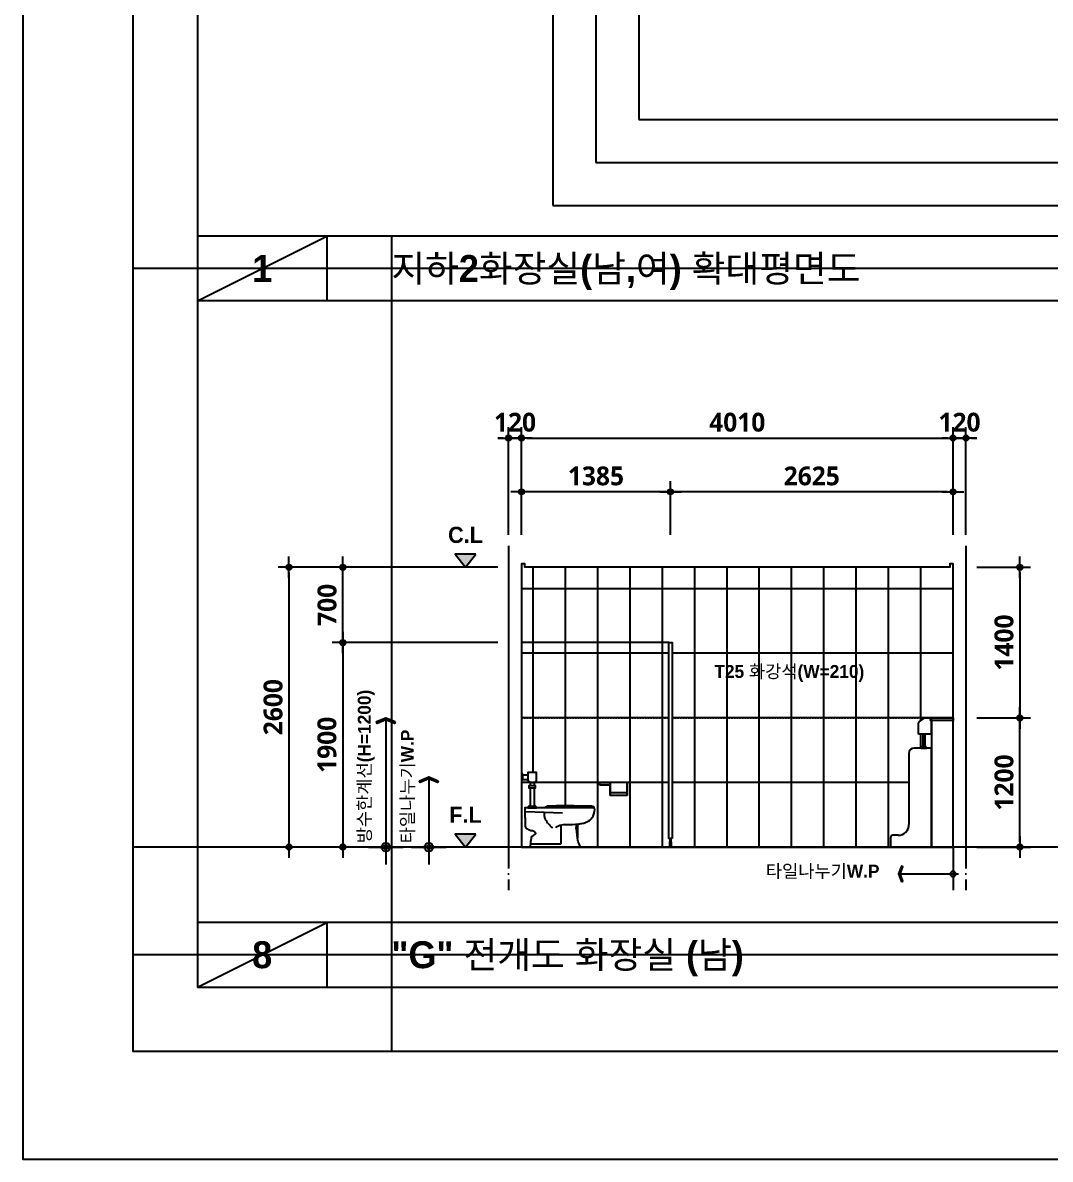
# Model space of a CAD drawing. Header units: millimetres. Extents: x 0 to 336000, y 0 to 30768.
# Drawn here: x 0 to 9547, y 0 to 10558 of the extents above; entities that cross this region are included whole.
import ezdxf
from ezdxf.enums import TextEntityAlignment as Align

# ---------------------------------------------------------------- set-up
doc = ezdxf.new("R2010")
doc.units = ezdxf.units.MM
doc.header["$LTSCALE"] = 50
doc.linetypes.add('CEN', pattern=[62, 60, -1, 0, -1])
doc.linetypes.add('HID', pattern=[0.5, 0.25, -0.25])
doc.layers.get('Defpoints').update_dxf_attribs({"color": 153})
for name, color, linetype in [('A-ANNO-GRA1', 7, 'Continuous'), ('A-ANNO-LEAD', 4, 'Continuous'), ('A-ANNO-SYMB', 7, 'Continuous'), ('A-ANNO-TEXT1', 7, 'Continuous'), ('A-CEN', 1, 'CEN'), ('A-FLOR-TOIL-ELE2', 4, 'Continuous'), ('A-FLOR-TOIL-TILE', 8, 'Continuous'), ('A-ST-AXIS-DIM', 7, 'Continuous'), ('A-WALL-MASN', 3, 'Continuous'), ('CEN', 1, 'Continuous'), ('DIM', 7, 'Continuous'), ('ELE2', 3, 'Continuous'), ('HID', 7, 'HID')]:
    doc.layers.add(name, color=color, linetype=linetype)
doc.layers.add('G(그리드1)', color=185, linetype='Continuous', plot=False)
doc.layers.add('G(그리드2)', color=235, linetype='Continuous', plot=False)
doc.styles.add('2020음성 1차', font='나눔고딕Bold.ttf')
doc.styles.add('SH_진천_나눔', font='')
doc.styles.get('SH_진천_나눔').set_extended_font_data('NanumGothic', bold=True)
doc.dimstyles.new('SHP 50', dxfattribs={"dimscale": 50, "dimtxt": 3.5, "dimasz": 1, "dimexe": 2, "dimexo": 2, "dimgap": 1, "dimtad": 1, "dimdec": 0, "dimzin": 0, "dimdsep": 46, "dimtxsty": 'SH_진천_나눔', "dimblk": 'DIMDOT', "dimcen": 0.09, "dimclrd": 256, "dimclre": 256, "dimclrt": 3, "dimadec": 0, "dimazin": 1, "dimtfac": 1, "dimtdec": 0, "dimtix": 1, "dimtmove": 2, "dimatfit": 0, "dimldrblk": 'DIMDOT', "dimfxl": 1, "dimtolj": 1, "dimtzin": 0, "dimlwd": -1, "dimlwe": -1, "dimarcsym": 0})

# ---------------------------------------------------------------- blocks, each defined once
blk = doc.blocks.new('DIMDOT')
at = {"color": 0}
blk.add_line((-2, 0), (2, 0), dxfattribs=at)
for radius in [0.5, 0.25]:
    blk.add_circle((0, 0), radius, dxfattribs=at)
blk = doc.blocks.new('*D20563')
at = {"layer": 'A-ST-AXIS-DIM'}
for p, q in [((4514, 5800), (4514, 6800)), ((4634, 5800), (4634, 6800)), ((4464, 6700), (4414, 6700)), ((4634, 6700), (4514, 6700)), ((4684, 6700), (4734, 6700))]:
    blk.add_line(p, q, dxfattribs=at)
at = {"layer": 'Defpoints', "color": 0}
for p in [(4514, 6700), (4514, 5700), (4634, 5700)]:
    blk.add_point(p, dxfattribs=at)
at = {"layer": 'A-ST-AXIS-DIM', "linetype": 'ByBlock', "xscale": 50, "yscale": 50, "zscale": 50}
blk.add_blockref('DIMDOT', (4514, 6700), dxfattribs=at)
at = {"layer": 'A-ST-AXIS-DIM', "linetype": 'ByBlock', "xscale": 50, "yscale": 50, "zscale": 50, "rotation": 180}
blk.add_blockref('DIMDOT', (4634, 6700), dxfattribs=at)
at = {"layer": 'A-ST-AXIS-DIM', "color": 3, "insert": (4574, 6846), "char_height": 175, "attachment_point": 5, "style": 'SH_진천_나눔'}
blk.add_mtext('\\A1;120', dxfattribs=at)
blk = doc.blocks.new('*D20564')
at = {"layer": 'A-ST-AXIS-DIM'}
for p, q in [((4634, 5800), (4634, 6800)), ((8644, 5800), (8644, 6800)), ((4684, 6700), (8594, 6700))]:
    blk.add_line(p, q, dxfattribs=at)
at = {"layer": 'Defpoints', "color": 0}
for p in [(8644, 6700), (4634, 5700), (8644, 5700)]:
    blk.add_point(p, dxfattribs=at)
at = {"layer": 'A-ST-AXIS-DIM', "linetype": 'ByBlock', "xscale": 50, "yscale": 50, "zscale": 50, "rotation": 180}
blk.add_blockref('DIMDOT', (4634, 6700), dxfattribs=at)
at = {"layer": 'A-ST-AXIS-DIM', "linetype": 'ByBlock', "xscale": 50, "yscale": 50, "zscale": 50}
blk.add_blockref('DIMDOT', (8644, 6700), dxfattribs=at)
at = {"layer": 'A-ST-AXIS-DIM', "color": 3, "insert": (6639, 6846), "char_height": 175, "attachment_point": 5, "style": 'SH_진천_나눔'}
blk.add_mtext('\\A1;4010', dxfattribs=at)
blk = doc.blocks.new('*D20565')
at = {"layer": 'A-ST-AXIS-DIM'}
for p, q in [((8644, 5800), (8644, 6800)), ((8764, 5800), (8764, 6800)), ((8594, 6700), (8544, 6700)), ((8644, 6700), (8764, 6700)), ((8814, 6700), (8864, 6700))]:
    blk.add_line(p, q, dxfattribs=at)
at = {"layer": 'Defpoints', "color": 0}
for p in [(8764, 6700), (8644, 5700), (8764, 5700)]:
    blk.add_point(p, dxfattribs=at)
at = {"layer": 'A-ST-AXIS-DIM', "linetype": 'ByBlock', "xscale": 50, "yscale": 50, "zscale": 50}
blk.add_blockref('DIMDOT', (8644, 6700), dxfattribs=at)
at = {"layer": 'A-ST-AXIS-DIM', "linetype": 'ByBlock', "xscale": 50, "yscale": 50, "zscale": 50, "rotation": 180}
blk.add_blockref('DIMDOT', (8764, 6700), dxfattribs=at)
at = {"layer": 'A-ST-AXIS-DIM', "color": 3, "insert": (8704, 6846), "char_height": 175, "attachment_point": 5, "style": 'SH_진천_나눔'}
blk.add_mtext('\\A1;120', dxfattribs=at)
blk = doc.blocks.new('*D20566')
at = {"layer": 'A-ST-AXIS-DIM'}
for p, q in [((4414, 5500), (2374, 5500)), ((2474, 5450), (2474, 2950)), ((4414, 2900), (2374, 2900))]:
    blk.add_line(p, q, dxfattribs=at)
at = {"layer": 'Defpoints', "color": 0}
for p in [(4514, 5500), (2474, 2900), (4514, 2900)]:
    blk.add_point(p, dxfattribs=at)
at = {"layer": 'A-ST-AXIS-DIM', "linetype": 'ByBlock', "xscale": 50, "yscale": 50, "zscale": 50}
for p, rotation in [((2474, 5500), 89.99999999999999), ((2474, 2900), 270)]:
    blk.add_blockref('DIMDOT', p, dxfattribs=dict(at, rotation=rotation))
at = {"layer": 'A-ST-AXIS-DIM', "color": 3, "insert": (2327, 4200), "char_height": 175, "attachment_point": 5, "rotation": 90, "style": 'SH_진천_나눔'}
blk.add_mtext('\\A1;2600', dxfattribs=at)
blk = doc.blocks.new('*D20567')
at = {"layer": 'A-ST-AXIS-DIM'}
for p, q in [((4414, 5500), (2874, 5500)), ((2974, 4850), (2974, 5450)), ((4414, 4800), (2874, 4800))]:
    blk.add_line(p, q, dxfattribs=at)
at = {"layer": 'Defpoints', "color": 0}
for p in [(2974, 5500), (4514, 5500), (4514, 4800)]:
    blk.add_point(p, dxfattribs=at)
at = {"layer": 'A-ST-AXIS-DIM', "linetype": 'ByBlock', "xscale": 50, "yscale": 50, "zscale": 50}
for p, rotation in [((2974, 5500), 90), ((2974, 4800), 270)]:
    blk.add_blockref('DIMDOT', p, dxfattribs=dict(at, rotation=rotation))
at = {"layer": 'A-ST-AXIS-DIM', "color": 3, "insert": (2828, 5150), "char_height": 175, "attachment_point": 5, "rotation": 90, "style": 'SH_진천_나눔'}
blk.add_mtext('\\A1;700', dxfattribs=at)
blk = doc.blocks.new('*D20568')
at = {"layer": 'A-ST-AXIS-DIM'}
for p, q in [((4414, 4800), (2874, 4800)), ((2974, 4750), (2974, 2950)), ((4414, 2900), (2874, 2900))]:
    blk.add_line(p, q, dxfattribs=at)
at = {"layer": 'Defpoints', "color": 0}
for p in [(4514, 4800), (2974, 2900), (4514, 2900)]:
    blk.add_point(p, dxfattribs=at)
at = {"layer": 'A-ST-AXIS-DIM', "linetype": 'ByBlock', "xscale": 50, "yscale": 50, "zscale": 50}
for p, rotation in [((2974, 4800), 89.99999999999999), ((2974, 2900), 270)]:
    blk.add_blockref('DIMDOT', p, dxfattribs=dict(at, rotation=rotation))
at = {"layer": 'A-ST-AXIS-DIM', "color": 3, "insert": (2827, 3850), "char_height": 175, "attachment_point": 5, "rotation": 90, "style": 'SH_진천_나눔'}
blk.add_mtext('\\A1;1900', dxfattribs=at)
blk = doc.blocks.new('*D20569')
at = {"layer": 'A-ST-AXIS-DIM'}
for p, q in [((8864, 4100), (9364, 4100)), ((9264, 2950), (9264, 4050)), ((8864, 2900), (9364, 2900))]:
    blk.add_line(p, q, dxfattribs=at)
at = {"layer": 'Defpoints', "color": 0}
for p in [(8764, 4100), (9264, 4100), (8764, 2900)]:
    blk.add_point(p, dxfattribs=at)
at = {"layer": 'A-ST-AXIS-DIM', "linetype": 'ByBlock', "xscale": 50, "yscale": 50, "zscale": 50}
for p, rotation in [((9264, 4100), 90), ((9264, 2900), 270)]:
    blk.add_blockref('DIMDOT', p, dxfattribs=dict(at, rotation=rotation))
at = {"layer": 'A-ST-AXIS-DIM', "color": 3, "insert": (9118, 3500), "char_height": 175, "attachment_point": 5, "rotation": 90, "style": 'SH_진천_나눔'}
blk.add_mtext('\\A1;1200', dxfattribs=at)
blk = doc.blocks.new('*D20570')
at = {"layer": 'A-ST-AXIS-DIM'}
for p, q in [((8864, 5500), (9364, 5500)), ((9264, 5450), (9264, 4150)), ((8864, 4100), (9364, 4100))]:
    blk.add_line(p, q, dxfattribs=at)
at = {"layer": 'Defpoints', "color": 0}
for p in [(8764, 5500), (8764, 4100), (9264, 4100)]:
    blk.add_point(p, dxfattribs=at)
at = {"layer": 'A-ST-AXIS-DIM', "linetype": 'ByBlock', "xscale": 50, "yscale": 50, "zscale": 50}
for p, rotation in [((9264, 5500), 90), ((9264, 4100), 270)]:
    blk.add_blockref('DIMDOT', p, dxfattribs=dict(at, rotation=rotation))
at = {"layer": 'A-ST-AXIS-DIM', "color": 3, "insert": (9118, 4800), "char_height": 175, "attachment_point": 5, "rotation": 90, "style": 'SH_진천_나눔'}
blk.add_mtext('\\A1;1400', dxfattribs=at)
blk = doc.blocks.new('*D20571')
at = {"layer": 'A-ST-AXIS-DIM'}
for p, q in [((4634, 5800), (4634, 6300)), ((6019, 5800), (6019, 6300)), ((5969, 6200), (4684, 6200))]:
    blk.add_line(p, q, dxfattribs=at)
at = {"layer": 'Defpoints', "color": 0}
for p in [(4634, 6200), (4634, 5700), (6019, 5700)]:
    blk.add_point(p, dxfattribs=at)
at = {"layer": 'A-ST-AXIS-DIM', "linetype": 'ByBlock', "xscale": 50, "yscale": 50, "zscale": 50, "rotation": 180}
blk.add_blockref('DIMDOT', (4634, 6200), dxfattribs=at)
at = {"layer": 'A-ST-AXIS-DIM', "linetype": 'ByBlock', "xscale": 50, "yscale": 50, "zscale": 50}
blk.add_blockref('DIMDOT', (6019, 6200), dxfattribs=at)
at = {"layer": 'A-ST-AXIS-DIM', "color": 3, "insert": (5326, 6347), "char_height": 175, "attachment_point": 5, "style": 'SH_진천_나눔'}
blk.add_mtext('\\A1;1385', dxfattribs=at)
blk = doc.blocks.new('*D20572')
at = {"layer": 'A-ST-AXIS-DIM'}
for p, q in [((6019, 5800), (6019, 6300)), ((8644, 5800), (8644, 6300)), ((8594, 6200), (6069, 6200))]:
    blk.add_line(p, q, dxfattribs=at)
at = {"layer": 'Defpoints', "color": 0}
for p in [(6019, 6200), (6019, 5700), (8644, 5700)]:
    blk.add_point(p, dxfattribs=at)
at = {"layer": 'A-ST-AXIS-DIM', "linetype": 'ByBlock', "xscale": 50, "yscale": 50, "zscale": 50, "rotation": 180}
blk.add_blockref('DIMDOT', (6019, 6200), dxfattribs=at)
at = {"layer": 'A-ST-AXIS-DIM', "linetype": 'ByBlock', "xscale": 50, "yscale": 50, "zscale": 50}
blk.add_blockref('DIMDOT', (8644, 6200), dxfattribs=at)
at = {"layer": 'A-ST-AXIS-DIM', "color": 3, "insert": (7331, 6347), "char_height": 175, "attachment_point": 5, "style": 'SH_진천_나눔'}
blk.add_mtext('\\A1;2625', dxfattribs=at)
blk = doc.blocks.new('ARROWX')
blk.add_lwpolyline([(-0.2, -0.5), (-0.293, -0.463), (-0.108, 0), (-0.293, 0.463), (-0.2, 0.5), (0, 0)], close=True)
for points in [[(-0.2, 0.5), (-0.293, 0.463), (0, 0), (-0.108, 0)], [(0, 0), (-0.108, 0), (-0.2, -0.5), (-0.293, -0.463)]]:
    blk.add_solid(points)
blk = doc.blocks.new('Z_DOT')
at = {"layer": 'DIM', "color": 0}
for p, q in [((0, -3), (0, 3)), ((-3, 0), (3, 0))]:
    blk.add_line(p, q, dxfattribs=at)
for radius in [0.75, 0.375]:
    blk.add_circle((0, 0), radius, dxfattribs=at)
blk = doc.blocks.new('_CIDOTB')
at = {"color": 0, "linetype": 'ByBlock'}
blk.add_line((2, 0), (-1, 0), dxfattribs=at)
blk.add_circle((0, 0), 0.5, dxfattribs=at)

msp = doc.modelspace()

# ---------------------------------------------------------------- hatches: boundary and pattern name
at = {"layer": 'A-ANNO-SYMB', "transparency": 33554687}
h = msp.add_hatch(color=256, dxfattribs=at)
h.dxf.hatch_style = 1
h.paths.add_polyline_path([(4209.3, 5620.5), (4018.4, 5620.5), (4113.9, 5500)])
h = msp.add_hatch(color=256, dxfattribs=at)
h.dxf.hatch_style = 1
h.paths.add_polyline_path([(4209.3, 3020.5), (4018.4, 3020.5), (4113.9, 2900)])

# ---------------------------------------------------------------- linework, layer by layer
at = {"layer": 'A-ANNO-GRA1'}
for p, q in [((35900, 8575), (1625.2, 8575)), ((2825.2, 8575), (2825.2, 7975)), ((35900, 7975), (1625.2, 7975)), ((35900, 2200), (1625.2, 2200)), ((2825.2, 2200), (2825.2, 1600))]:
    msp.add_line(p, q, dxfattribs=at)
msp.add_lwpolyline([(1625.2, 27100), (1625.2, 1600), (35900, 1600), (35900, 27100)], close=True, dxfattribs=at)
at = {"layer": 'A-ANNO-LEAD'}
msp.add_lwpolyline([(8504.1, 4100.7, 0, 40, 0), (8437.2, 4200.4, 0, 0, 0), (8215.3, 4531.3, 0, 0, 0), (7965.3, 4531.3, 0, 0, 0)], format="xyseb", dxfattribs=at)
at = {"layer": 'A-ANNO-SYMB'}
for p, q in [((3373.9, 4081.4), (3373.9, 3001.4)), ((3773.9, 3525.4), (3773.9, 3062)), ((8157.8, 2650), (8543.9, 2650))]:
    msp.add_line(p, q, dxfattribs=at)
at = {"layer": 'A-ANNO-SYMB', "transparency": 33554687}
for points in [[(4209.3, 5620.5), (4018.4, 5620.5), (4113.9, 5500)], [(4209.3, 3020.5), (4018.4, 3020.5), (4113.9, 2900)]]:
    msp.add_lwpolyline(points, close=True, dxfattribs=at)
at = {"layer": 'A-CEN'}
for p, q in [((4513.9, 5700), (4513.9, 2500)), ((8763.9, 5700), (8763.9, 2500))]:
    msp.add_line(p, q, dxfattribs=at)
at = {"layer": 'A-FLOR-TOIL-ELE2'}
for p, q in [((8323.5, 3950), (8323.5, 4054.6)), ((8383.7, 4100), (8443.9, 4100)), ((8443.9, 3950), (8443.9, 4100)), ((8443.9, 3950), (8323.5, 3950)), ((8363.9, 3950), (8363.9, 3835)), ((8383.9, 3835), (8383.9, 3950)), ((8348.9, 3820), (8283.9, 3820)), ((8353.9, 3830), (8348.9, 3820)), ((8348.9, 3820), (8398.9, 3820)), ((8358.9, 3830), (8353.9, 3830)), ((8353.9, 3830), (8393.9, 3830)), ((8358.9, 3835), (8358.9, 3830)), ((8363.9, 3835), (8358.9, 3835)), ((8388.9, 3835), (8358.9, 3835)), ((8388.9, 3835), (8383.9, 3835)), ((8388.9, 3830), (8388.9, 3835)), ((8393.9, 3830), (8388.9, 3830)), ((8398.9, 3820), (8393.9, 3830)), ((8443.9, 3820), (8398.9, 3820)), ((8443.9, 2900), (8443.9, 3820)), ((8443.9, 2900), (8443.9, 3820)), ((8233.9, 3770), (8233.9, 3110)), ((4643.9, 3569.1), (4643.9, 3529.1)), ((4693.9, 3569.1), (4693.9, 3529.1)), ((4713.9, 3499.1), (4753.9, 3499.1)), ((5358.9, 3499.1), (5358.9, 3479.1)), ((5358.9, 3499.1), (5458.9, 3499.1)), ((5614.9, 3499.1), (5458.9, 3499.1)), ((5458.9, 3499.1), (5458.9, 3449.1)), ((5458.9, 3499.1), (5458.9, 3379.1)), ((5458.9, 3379.1), (5458.9, 3499.1)), ((5614.9, 3499.1), (5614.9, 3379.1)), ((5614.9, 3379.1), (5614.9, 3499.1)), ((4753.9, 3469.1), (4713.9, 3469.1)), ((4713.9, 3449.1), (4753.9, 3449.1)), ((5358.9, 3479.1), (5458.9, 3479.1)), ((5614.9, 3404.1), (5458.9, 3404.1)), ((5614.9, 3379.1), (5458.9, 3379.1)), ((5614.9, 3399.1), (5614.9, 3379.1)), ((4703.9, 3274.1), (4763.9, 3274.1)), ((4713.9, 3279.1), (4753.9, 3279.1)), ((4673.9, 3229.1), (5013.9, 3219.1)), ((5003.9, 2929.1), (5003.9, 3099.1)), ((5153.9, 3109.8), (5153.9, 2984.1)), ((8063.9, 2990), (8063.9, 2900)), ((8133.9, 3010), (8083.9, 3010)), ((4718.9, 2929.1), (5003.9, 2929.1)), ((8063.9, 2900), (8443.9, 2900))]:
    msp.add_line(p, q, dxfattribs=at)
for points in [[(6033.9, 2980), (6003.9, 2980), (6003.9, 4800), (6033.9, 4800)], [(8443.9, 2900), (8643.9, 2900), (8643.9, 4076), (8443.9, 4076)], [(6013.9, 2950), (6023.9, 2950), (6023.9, 2980), (6013.9, 2980)]]:
    msp.add_lwpolyline(points, close=True, dxfattribs=at)
for points in [[(4718.9, 2899.1), (5168.9, 2899.1, 0.5766821), (5177.4, 2913.8, -0.0999378), (5153.9, 2984.1), (5143.9, 3069.1, -0.0164649), (5143.6, 3078.8, -0.0154745), (5143.9, 3089.1, -0.0650559), (5144.9, 3094.6, -0.0347128), (5148.9, 3104.1, -0.1313089), (5153.8, 3109.7, -0.0884774), (5163.9, 3114.1, 0.0055303), (5206.7, 3121.4, 0.0191673), (5218.9, 3124.1, 0.0518299), (5235.1, 3130.2, 0.032539), (5258.9, 3144.1, 0.0479468), (5280.8, 3162.2, 0.0636254), (5293.9, 3179.1, 0.0315973), (5303.3, 3197.8, 0.0383776), (5308.9, 3214.1, 0.0135161), (5312, 3227.7, 0.0163211), (5313.9, 3239.1, 0.0330412), (5314.4, 3247.6, 0.0426563), (5313.9, 3254.1, 0.1549414), (5310, 3261.6, 0.1989124), (5303.9, 3264.1), (5048.9, 3264.1), (4773.9, 3264.1), (4768.9, 3274.1), (4763.9, 3274.1), (4763.9, 3279.1), (4753.9, 3279.1), (4753.9, 3449.1), (4763.9, 3449.1), (4763.9, 3469.1), (4753.9, 3469.1), (4753.9, 3499.1), (4773.9, 3519.1), (4773.9, 3594.1), (4693.9, 3594.1), (4693.9, 3569.1), (4643.9, 3569.1), (4643.9, 3579.1), (4633.9, 3584.1)], [(4633.9, 3514.1), (4643.9, 3524.1), (4643.9, 3529.1), (4693.9, 3529.1), (4693.9, 3519.1), (4713.9, 3499.1), (4713.9, 3469.1), (4703.9, 3469.1), (4703.9, 3449.1), (4713.9, 3449.1), (4713.9, 3279.1), (4703.9, 3279.1), (4703.9, 3274.1), (4698.9, 3274.1), (4693.9, 3264.1), (4663.9, 3264.1), (4663.9, 3204.1), (4663.9, 3174.1, 0.4142136), (4666.4, 3171.6, -0.4142136), (4668.9, 3169.1), (4668.9, 3134.1), (4668.9, 3099.1, 0.0954146), (4671.6, 3084.9, 0.1061955), (4678.9, 3074.1, 0.0760075), (4686.3, 3068.9, 0.0280162), (4708.9, 3059.1, 0.0760763), (4735, 3053.8, -0.1407596), (4748.9, 3049.1, -0.0445652), (4753.8, 3045.1, -0.0360624), (4758.9, 3039.1, -0.04442), (4762.8, 3032.8, -0.0885716), (4763.9, 3029.1, -0.1444756), (4762.9, 3023.7, -0.1305202), (4758.9, 3019.1), (4743.9, 3009.1), (4728.9, 2999.1, 0.1667819), (4727.4, 2997.2, 0.0297034), (4723.9, 2984.1, 0.0152699), (4722.6, 2976.9, 0.0039741), (4718.9, 2949.1, 0.0315106), (4715.9, 2902.1, 0.4142136), (4718.9, 2899.1)], [(4843.9, 3224.1, -0.0105575), (4843.7, 3214.3, -0.020332), (4843.9, 3209.1, -0.0151462), (4846.3, 3187.4, -0.0245814), (4848.9, 3174.1, -0.0559194), (4854.9, 3157.6, -0.0359211), (4868.9, 3134.1, -0.0278972), (4881.8, 3117.6, -0.0181769), (4903.9, 3094.1, -0.0339544), (4910.1, 3088.8, -0.0166436), (4923.9, 3079.1)], [(5163.9, 3114.1, -0.0497367), (5052.4, 3107.6, 0.0871938), (4988.9, 3099.1, 0.0184175), (4977.2, 3095, 0.015676), (4963.9, 3089.1, 0.0362152), (4958.1, 3085.9, 0.0207883), (4948.9, 3079.1)]]:
    msp.add_lwpolyline(points, format="xyb", dxfattribs=at)
for points in [[(4853.9, 3269.1), (5088.9, 3269.1), (5308.9, 3269.1, -0.6681786), (5309.1, 3269.7, -0.0416159), (5303.9, 3274.1, -0.145358), (5285.7, 3280.4, -0.0123166), (5063.9, 3284.1, -0.0048499), (4895.3, 3281.2, -0.0495317), (4878.9, 3279.1, -0.0388998), (4853.5, 3271.2, -0.8257928)], [(6018.9, 2900), (6028.9, 2900), (6028.9, 2945, 0.4142136), (6023.9, 2950), (6013.9, 2950, 0.4142136), (6008.9, 2945), (6008.9, 2900)]]:
    msp.add_lwpolyline(points, format="xyb", close=True, dxfattribs=at)
msp.add_lwpolyline([(4693.9, 3264.1), (4773.9, 3264.1)], dxfattribs=at)
for centre, radius, start, end in [((8417.4, 3992.7), 112.5, 107.43878, 146.6277), ((8283.9, 3770), 50, 90, 180), ((8133.9, 3110), 100, 270, 0), ((8083.9, 2990), 20, 90, 180)]:
    msp.add_arc(centre, radius, start, end, dxfattribs=at)
at = {"layer": 'A-FLOR-TOIL-TILE'}
for p, q in [((4743.9, 3594.1), (4743.9, 5500)), ((5043.9, 3283.6), (5043.9, 5500)), ((5343.9, 2900), (5343.9, 5500)), ((5643.9, 2900), (5643.9, 5500)), ((5943.9, 2900), (5943.9, 5500)), ((6243.9, 2900), (6243.9, 5500)), ((6543.9, 2900), (6543.9, 5500)), ((6843.9, 2900), (6843.9, 5500)), ((7143.9, 2900), (7143.9, 5500)), ((7443.9, 2900), (7443.9, 5500)), ((7743.9, 2900), (7743.9, 5500)), ((8043.9, 2900), (8043.9, 5500)), ((8343.9, 4077.8), (8343.9, 5500)), ((8643.9, 5300), (4633.9, 5300)), ((6003.9, 4700), (4633.9, 4700)), ((8643.9, 4700), (6033.9, 4700)), ((6003.9, 4100), (4633.9, 4100)), ((8643.9, 4100), (6033.9, 4100)), ((8343.9, 3820), (8343.9, 3950)), ((6003.9, 3500), (4633.9, 3500)), ((8233.9, 3500), (6033.9, 3500))]:
    msp.add_line(p, q, dxfattribs=at)
at = {"layer": 'A-WALL-MASN'}
msp.add_lwpolyline([(8433.9, 4100), (8643.9, 4100), (8643.9, 4076), (8433.9, 4076)], close=True, dxfattribs=at)
at = {"layer": 'CEN'}
msp.add_line((8643.9, 2900), (8643.9, 2500), dxfattribs=at)
at = {"layer": 'Defpoints'}
for points in [[(42000, 0), (42000, 29700), (0, 29700), (0, 0)], [(1025.2, 28700), (36500, 28700), (36500, 1000), (1025.2, 1000)]]:
    msp.add_lwpolyline(points, close=True, dxfattribs=at)
at = {"layer": 'ELE2'}
msp.add_lwpolyline([(8643.9, 5500), (8643.9, 5530), (8613.9, 5530), (8613.9, 5500), (4663.9, 5500), (4663.9, 5530), (4633.9, 5530), (4633.9, 5500), (4633.9, 2900), (8643.9, 2900)], close=True, dxfattribs=at)
at = {"layer": 'G(그리드1)'}
msp.add_line((36500, 2900), (1025.2, 2900), dxfattribs=at)
for points in [[(4925.2, 8859.7), (16175.2, 8859.7), (16175.2, 24719.7), (4925.2, 24719.7)], [(5325.2, 9259.7), (15775.2, 9259.7), (15775.2, 24319.7), (5325.2, 24319.7)], [(5725.2, 9659.7), (15375.2, 9659.7), (15375.2, 23919.7), (5725.2, 23919.7)]]:
    msp.add_lwpolyline(points, close=True, dxfattribs=at)
at = {"layer": 'G(그리드2)'}
for p, q in [((1625.2, 7975), (2825.2, 8575)), ((3425.2, 8575), (3425.2, 1000)), ((36500, 8275), (1025.2, 8275)), ((1625.2, 1600), (2825.2, 2200)), ((36500, 1900), (1025.2, 1900))]:
    msp.add_line(p, q, dxfattribs=at)
at = {"layer": 'HID', "ltscale": 1000}
msp.add_line((6003.9, 4800), (4633.9, 4800), dxfattribs=at)
at = {"layer": 'HID'}
for p, q in [((4633.9, 4100), (6003.9, 4100)), ((6033.9, 4100), (8643.9, 4100))]:
    msp.add_line(p, q, dxfattribs=at)

# ---------------------------------------------------------------- block references
at = {"layer": 'A-ANNO-SYMB'}
for name, p, xscale, yscale, zscale, rotation in [('ARROWX', (3373.9, 4100), 172.7999999999884, 172.7999999999884, 172.7999999999884, 90), ('ARROWX', (3773.9, 3551.2), 172.7999999999884, 172.7999999999884, 172.7999999999884, 90), ('Z_DOT', (3373.9, 2900), 54, 54, 54, 270), ('Z_DOT', (3773.9, 2900), 54, 54, 54, 270)]:
    msp.add_blockref(name, p, dxfattribs=dict(at, xscale=xscale, yscale=yscale, zscale=zscale, rotation=rotation))
for name, p, xscale, yscale, zscale in [('ARROWX', (8136.2, 2650), -144, 144, 144), ('_CIDOTB', (8643.9, 2650), -50, 50, 50)]:
    msp.add_blockref(name, p, dxfattribs=dict(at, xscale=xscale, yscale=yscale, zscale=zscale))

# ---------------------------------------------------------------- texts
at = {"layer": 'A-ANNO-TEXT1', "style": '2020음성 1차'}
for s, height, p in [('1', 250, (2225.2, 8275)), ('C.L', 150, (4113.9, 5800.5)), ('F.L', 150, (4113.9, 3200.5)), ('8', 250, (2225.2, 1900))]:
    msp.add_text(s, height=height, dxfattribs=at).set_placement(p, align=Align.MIDDLE_CENTER)
for s, height, p in [('지하2화장실(남,여) 확대평면도 ', 250, (3425.2, 8275)), ('T25 화강석(W=210)', 120, (6426.4, 4531.3)), ('타일나누기W.P', 120, (6904.5, 2676.4)), ('"G" 전개도 화장실 (남)', 250, (3425.2, 1900))]:
    msp.add_text(s, height=height, dxfattribs=at).set_placement(p, align=Align.MIDDLE_LEFT)
for s, p in [('방수한계선(H=1200)', (3233.7, 2934.9)), ('타일나누기W.P', (3633.7, 2934.9))]:
    msp.add_text(s, height=120, rotation=90, dxfattribs=at).set_placement(p)

# ---------------------------------------------------------------- dimensions: what is measured, and where the dimension line sits
at = {"layer": 'A-ST-AXIS-DIM'}
for base, p1, p2, picture, middle in [((4513.9, 6700), (4633.9, 5700), (4513.9, 5700), '*D20563', (4573.9, 6846.2)), ((4633.9, 6200), (6018.9, 5700), (4633.9, 5700), '*D20571', (5326.4, 6346.6)), ((6018.9, 6200), (8643.9, 5700), (6018.9, 5700), '*D20572', (7331.4, 6346.6))]:
    dim = msp.add_linear_dim(base=base, p1=p1, p2=p2, dimstyle='SHP 50', override={"dimtxsty": 'SH_진천_나눔', "dimldrblk": 'DIMDOT'}, dxfattribs=at)
    dim.commit()
    dim.dimension.update_dxf_attribs({"geometry": picture, "text_midpoint": middle})
for base, p1, p2, angle, picture, middle in [((8643.9, 6700), (4633.9, 5700), (8643.9, 5700), 180, '*D20564', (6638.9, 6846)), ((8763.9, 6700), (8643.9, 5700), (8763.9, 5700), 180, '*D20565', (8703.9, 6846.2)), ((2473.9, 2900), (4513.9, 5500), (4513.9, 2900), 270, '*D20566', (2327.3, 4200)), ((2973.9, 5500), (4513.9, 4800), (4513.9, 5500), 90, '*D20567', (2827.9, 5150)), ((9263.9, 4100), (8763.9, 5500), (8763.9, 4100), 270, '*D20570', (9117.9, 4800)), ((2973.9, 2900), (4513.9, 4800), (4513.9, 2900), 270, '*D20568', (2827.3, 3850)), ((9263.9, 4100), (8763.9, 2900), (8763.9, 4100), 90, '*D20569', (9117.7, 3500))]:
    dim = msp.add_linear_dim(base=base, p1=p1, p2=p2, angle=angle, dimstyle='SHP 50', override={"dimtxsty": 'SH_진천_나눔', "dimldrblk": 'DIMDOT'}, dxfattribs=at)
    dim.commit()
    dim.dimension.update_dxf_attribs({"geometry": picture, "text_midpoint": middle})

doc.saveas('drawing.dxf')
